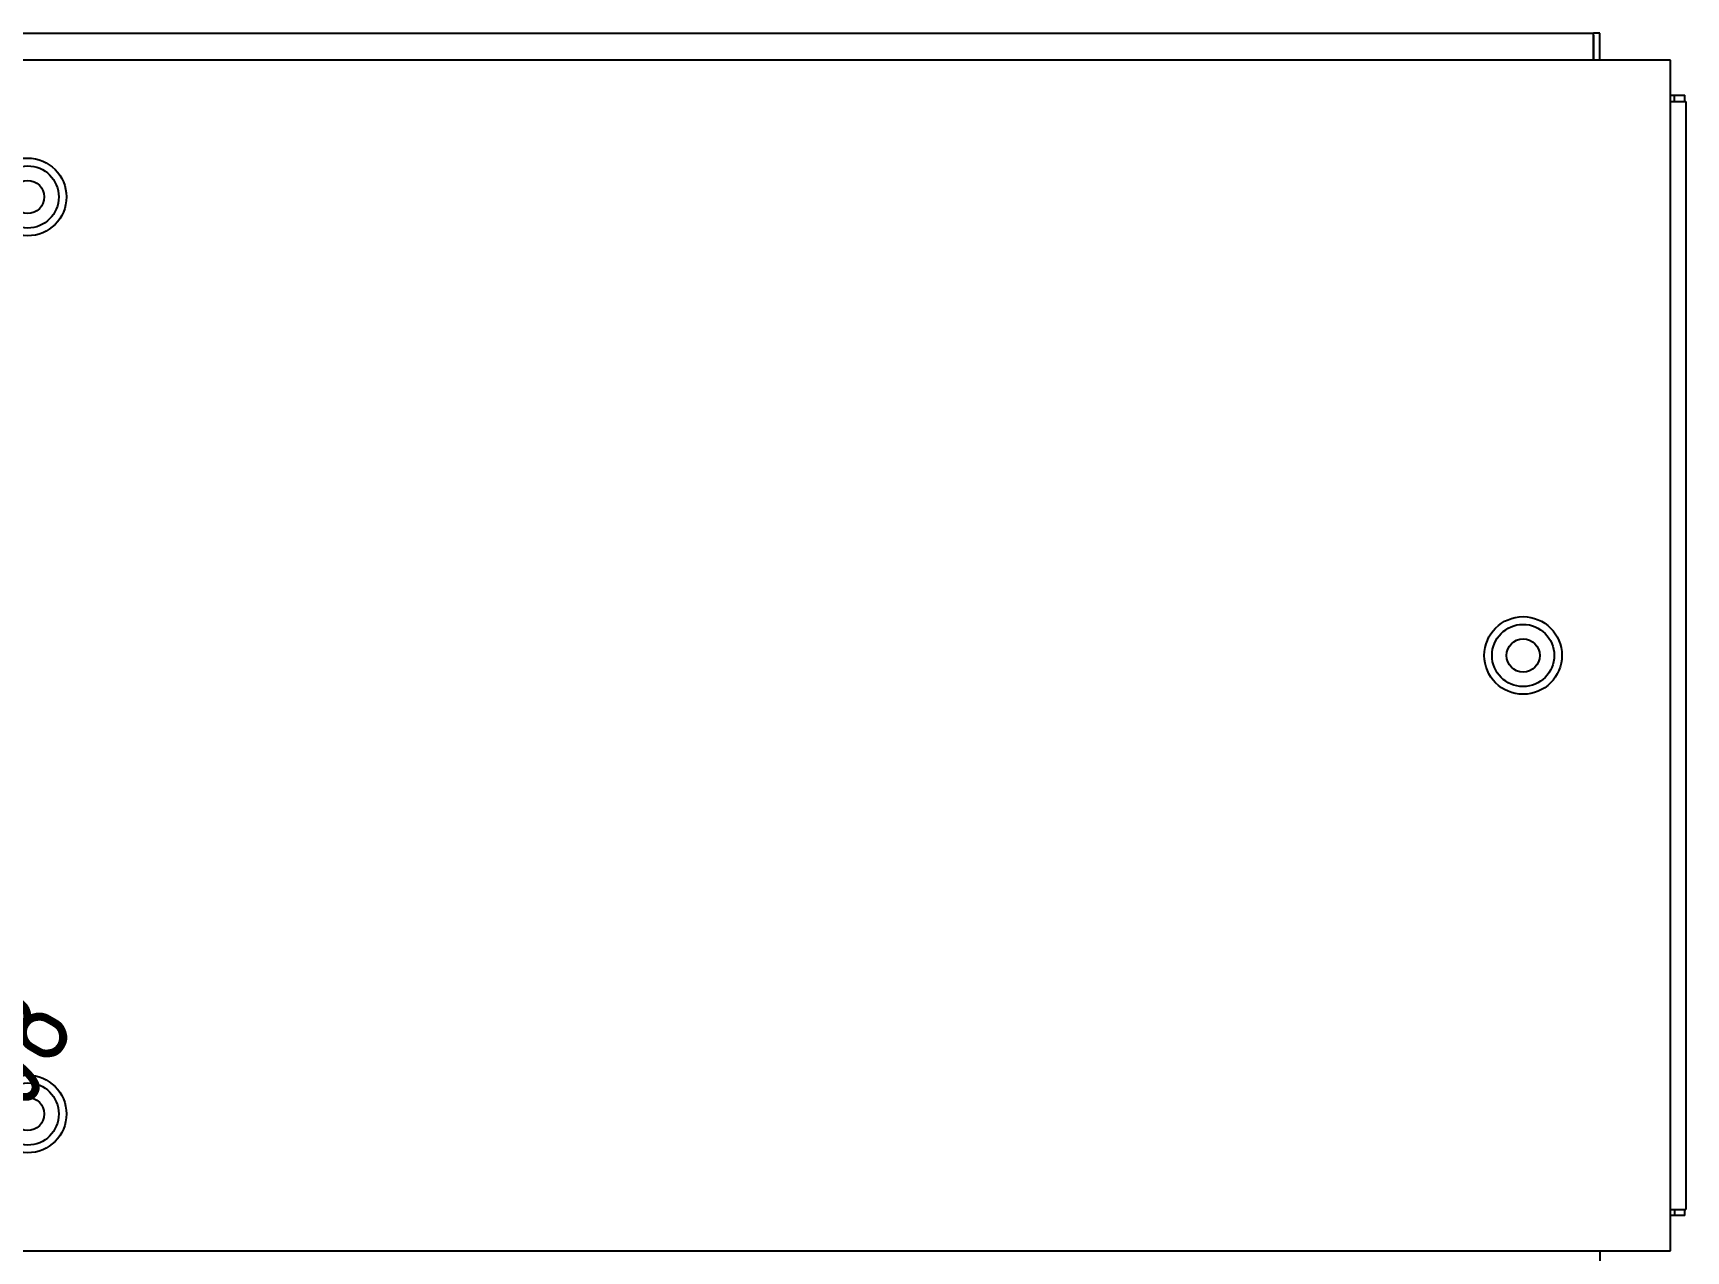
# Model space of a CAD drawing. Header units: millimetres. Extents: x 0 to 69574, y -5 to 41746.
# Drawn here: x 35170.2 to 35568.6, y 12768 to 13061.5 of the extents above; entities that cross this region are included whole.
import ezdxf
from ezdxf.enums import TextEntityAlignment as Align

# ---------------------------------------------------------------- set-up
doc = ezdxf.new("R2010")
doc.units = ezdxf.units.MM
doc.set_wipeout_variables(frame=1)
doc.layers.add('000-PI-ORMAR', color=2, linetype='Continuous')
doc.layers.add('000-PI_TEXT', color=7, linetype='Continuous')
doc.styles.add('PI0', font='isocpeur.ttf', dxfattribs={"width": 0.9})

# ---------------------------------------------------------------- blocks, each defined once
blk = doc.blocks.new('800mm krov_1')
at = {"layer": '000-PI-ORMAR'}
for p, q in [((42713.13, 9033.78), (43446.13, 9033.78)), ((43447.63, 9033.78), (43446.13, 9033.78)), ((43446.13, 9027.28), (43446.13, 9033.78)), ((43446.13, 9033.28), (43446.13, 9027.28)), ((43447.63, 9027.28), (43447.63, 9033.78)), ((43464.63, 9027.28), (42672.63, 9027.28)), ((43464.63, 8740.28), (43464.63, 9027.28)), ((43464.63, 9018.78), (43468.13, 9018.78)), ((43464.63, 9017.28), (43468.38, 9017.28)), ((43465.63, 9017.28), (43465.63, 9018.78)), ((43468.13, 9017.28), (43468.13, 9018.78)), ((43468.38, 9017.28), (43468.38, 8750.28)), ((43464.63, 8750.28), (43468.38, 8750.28)), ((43465.63, 8750.28), (43465.63, 8748.78)), ((43468.13, 8748.78), (43468.13, 8750.28)), ((43468.13, 8748.78), (43464.63, 8748.78)), ((42672.63, 8740.28), (43464.63, 8740.28)), ((43447.63, 8740.28), (43447.63, 8734.28))]:
    blk.add_line(p, q, dxfattribs=at)
for centre, radius in [((43068.63, 8994.28), 9.36), ((43068.63, 8994.28), 7.5), ((43068.63, 8994.28), 4), ((43429.13, 8883.78), 9.36), ((43429.13, 8883.78), 9.36), ((43429.13, 8883.78), 7.5), ((43429.13, 8883.78), 4), ((43068.63, 8773.28), 9.36), ((43068.63, 8773.28), 7.5), ((43068.63, 8773.28), 4)]:
    blk.add_circle(centre, radius, dxfattribs=at)

msp = doc.modelspace()

# ---------------------------------------------------------------- wipeouts: each hides what was drawn before it
msp.add_wipeout([(34772.849, 13054.973), (35564.849, 13054.973), (35564.849, 12767.973), (34772.849, 12767.973)])

# ---------------------------------------------------------------- next in the draw order: block references
at = {"layer": '000-PI-ORMAR'}
msp.add_blockref('800mm krov_1', (-7899.781, 4027.693), dxfattribs=at)

# ---------------------------------------------------------------- next in the draw order: texts
at = {"layer": '000-PI_TEXT', "style": 'PI0', "width": 0.9}
msp.add_text('-QB 513 08', height=20, rotation=60, dxfattribs=at).set_placement((35154.642, 12764.922), align=Align.BOTTOM_CENTER)

doc.saveas('drawing.dxf')
